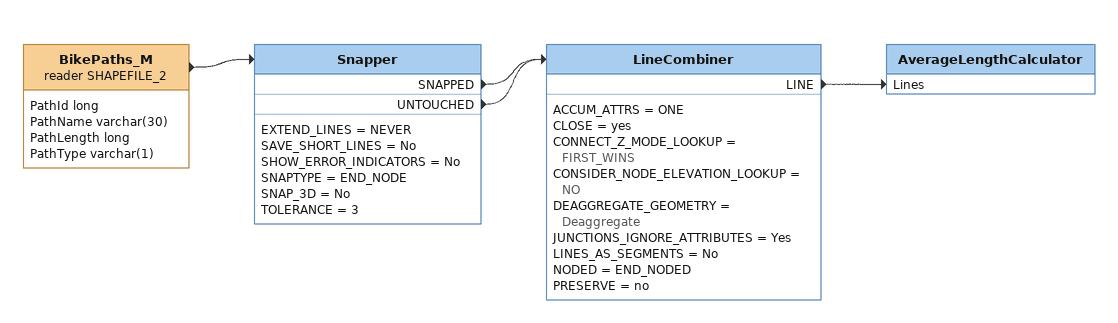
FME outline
BikePaths_M (reader SHAPEFILE_2)
    attributes: PathId long, PathName varchar(30), PathLength long, PathType varchar(1)
    -> Snapper
Snapper
    EXTEND_LINES = NEVER
    SAVE_SHORT_LINES = No
    SHOW_ERROR_INDICATORS = No
    SNAPTYPE = END_NODE
    SNAP_3D = No
    TOLERANCE = 3
    SNAPPED -> LineCombiner
    UNTOUCHED -> LineCombiner
LineCombiner
    ACCUM_ATTRS = ONE
    CLOSE = yes
    CONNECT_Z_MODE_LOOKUP = FIRST_WINS
    CONSIDER_NODE_ELEVATION_LOOKUP = NO
    DEAGGREGATE_GEOMETRY = Deaggregate
    JUNCTIONS_IGNORE_ATTRIBUTES = Yes
    LINES_AS_SEGMENTS = No
    NODED = END_NODED
    PRESERVE = no
    LINE -> AverageLengthCalculator [Lines]
AverageLengthCalculator
